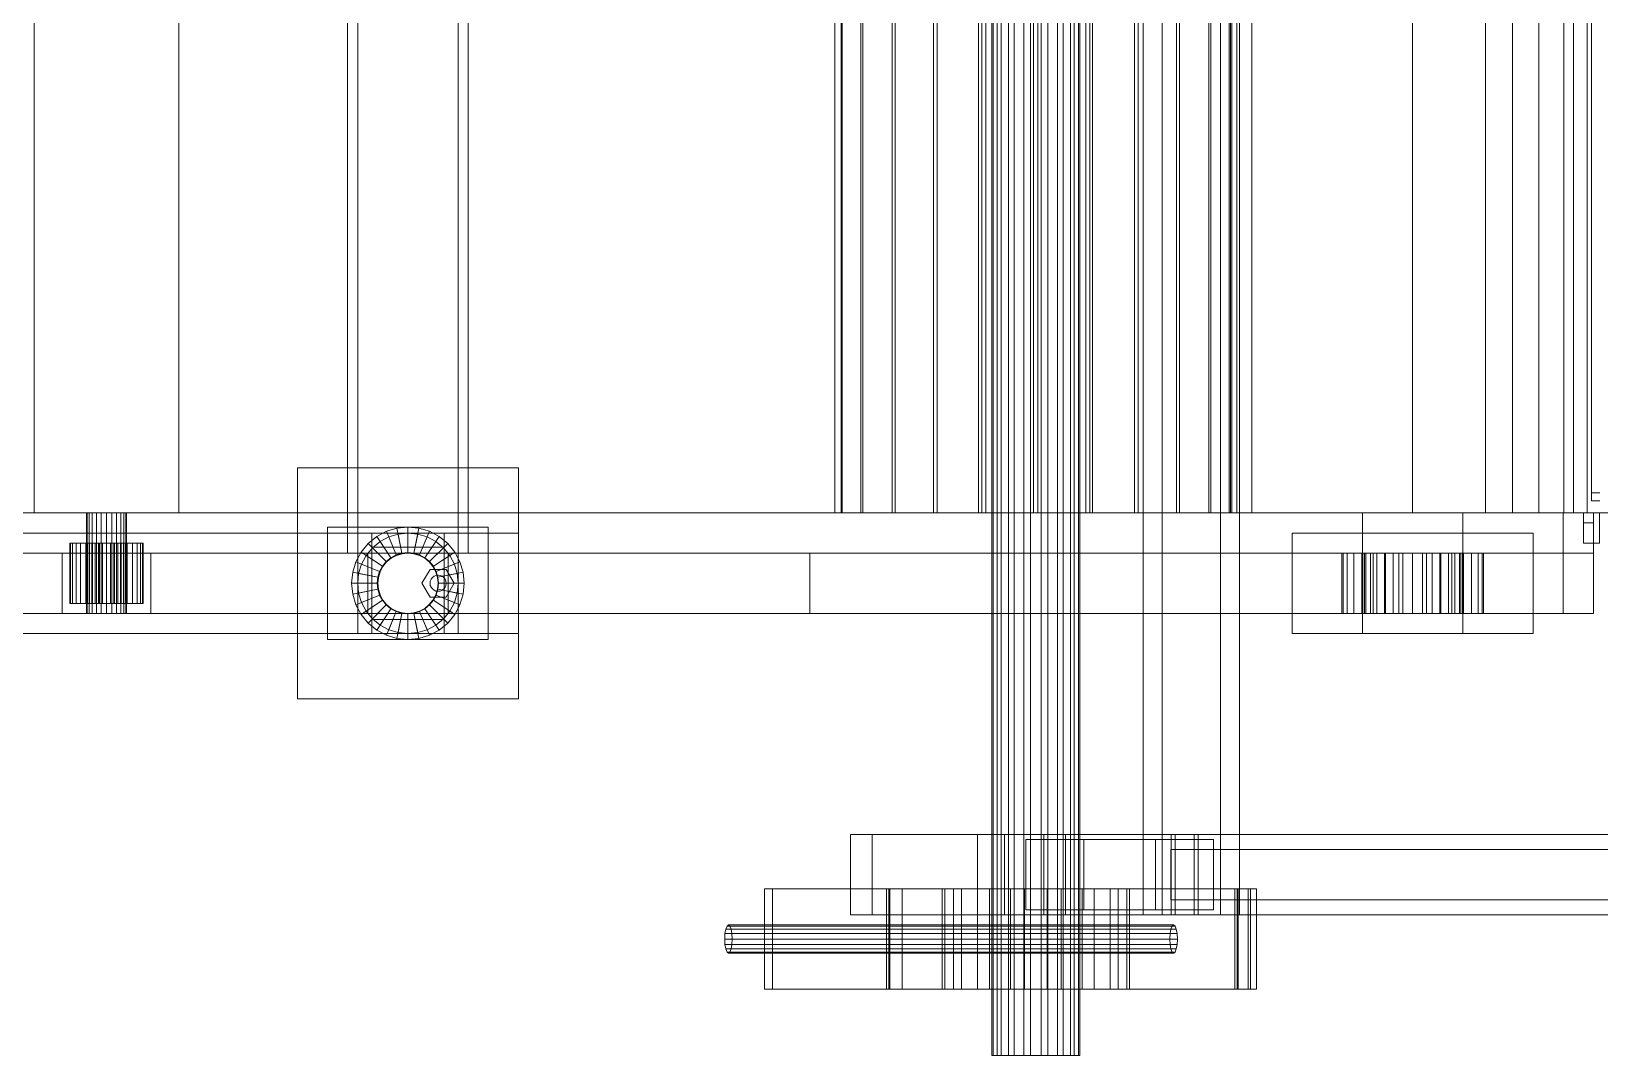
# Model space of a CAD drawing. Header units: millimetres. Extents: x -2500 to 58855, y -53268 to 6837.
# Drawn here: x 26941 to 27721, y -18520 to -18010 of the extents above; entities that cross this region are included whole.
import ezdxf

# ---------------------------------------------------------------- set-up
doc = ezdxf.new("R2010")
doc.units = ezdxf.units.MM
for name, color, linetype, lineweight in [('superior_C03', 7, 'Continuous', 0), ('superior_C05', 7, 'Continuous', 0), ('superior_C05-C03', 7, 'Continuous', 0)]:
    doc.layers.add(name, color=color, linetype=linetype, lineweight=lineweight)

msp = doc.modelspace()

# ---------------------------------------------------------------- linework, layer by layer
at = {"layer": 'superior_C03'}
for p, q in [((27418.824, -17480), (27418.824, -18520)), ((27419.479, -17480), (27419.479, -18520)), ((27421.495, -17480), (27421.495, -18520)), ((27423.359, -17480), (27423.359, -18520)), ((27427.084, -17480), (27427.084, -18520)), ((27429.874, -17480), (27429.874, -18520)), ((27434.741, -17480), (27434.741, -18520)), ((27438.032, -17480), (27438.032, -18520)), ((27443.3, -17480), (27443.3, -18520)), ((27446.591, -17480), (27446.591, -18520)), ((27451.458, -17480), (27451.458, -18520)), ((27454.248, -17480), (27454.248, -18520)), ((27457.973, -17480), (27457.973, -18520)), ((27459.837, -17480), (27459.837, -18520)), ((27461.853, -18520), (27461.853, -17480)), ((27462.508, -17480), (27462.508, -18520)), ((27494.118, -17550), (27494.118, -18450)), ((27503.544, -18450), (27503.544, -17550)), ((27532.641, -18450), (27532.641, -17550)), ((27542.066, -17550), (27542.066, -18450)), ((27340.672, -17750), (27340.672, -18250)), ((27343.798, -17750), (27343.798, -18250)), ((27344.361, -17750), (27344.361, -18250)), ((27353.525, -17750), (27353.525, -18250)), ((27354.612, -17750), (27354.612, -18250)), ((27369.191, -17750), (27369.191, -18250)), ((27370.729, -17750), (27370.729, -18250)), ((27389.727, -17750), (27389.727, -18250)), ((27391.611, -17750), (27391.611, -18250)), ((27413.735, -17750), (27413.735, -18250)), ((27415.836, -17750), (27415.836, -18250)), ((27439.579, -17750), (27439.579, -18250)), ((27441.754, -17750), (27441.754, -18250)), ((27465.496, -17750), (27465.496, -18250)), ((27467.597, -18250), (27467.597, -17750)), ((27468.944, -17750), (27468.944, -18250)), ((27489.721, -17750), (27489.721, -18250)), ((27491.605, -17750), (27491.605, -18250)), ((27510.604, -17750), (27510.604, -18250)), ((27512.142, -17750), (27512.142, -18250)), ((27526.72, -17750), (27526.72, -18250)), ((27527.807, -17750), (27527.807, -18250)), ((27536.971, -18250), (27536.971, -17750)), ((27537.534, -17750), (27537.534, -18250)), ((27540.66, -17750), (27540.66, -18250)), ((27412.119, -18250), (27412.119, -18000)), ((27413.735, -18000), (27413.735, -18250)), ((27343.798, -18250), (27340.672, -18250)), ((27340.672, -18250), (27344.361, -18250)), ((27353.525, -18250), (27343.798, -18250)), ((27344.361, -18250), (27354.612, -18250)), ((27369.191, -18250), (27353.525, -18250)), ((27354.612, -18250), (27370.729, -18250)), ((27389.727, -18250), (27369.191, -18250)), ((27370.729, -18250), (27391.611, -18250)), ((27413.735, -18250), (27389.727, -18250)), ((27391.611, -18250), (27415.836, -18250)), ((27412.119, -18250), (27749.188, -18250)), ((27413.735, -18250), (27412.119, -18250)), ((27413.735, -18250), (27750.804, -18250)), ((27439.579, -18250), (27413.735, -18250)), ((27415.836, -18250), (27441.754, -18250)), ((27465.496, -18250), (27439.579, -18250)), ((27441.754, -18250), (27467.597, -18250)), ((27489.721, -18250), (27465.496, -18250)), ((36944.047, -18250), (27467.597, -18250)), ((27468.944, -18250), (27467.597, -18250)), ((27467.597, -18250), (27491.605, -18250)), ((27468.944, -18250), (36945.393, -18250)), ((27510.604, -18250), (27489.721, -18250)), ((27491.605, -18250), (27512.142, -18250)), ((27526.72, -18250), (27510.604, -18250)), ((27512.142, -18250), (27527.807, -18250)), ((27536.971, -18250), (27526.72, -18250)), ((27527.807, -18250), (27537.534, -18250)), ((27540.66, -18250), (27536.971, -18250)), ((27537.534, -18250), (27540.66, -18250)), ((27348.4, -18410), (27359.173, -18410)), ((27348.4, -18450), (27348.4, -18410)), ((27444.706, -18410), (27348.4, -18410)), ((27359.173, -18410), (27359.173, -18450)), ((27359.173, -18410), (27455.478, -18410)), ((27411.688, -18410), (27425.153, -18410)), ((27411.688, -18450), (27411.688, -18410)), ((27507.993, -18410), (27411.688, -18410)), ((27425.153, -18410), (27425.153, -18450)), ((27425.153, -18410), (27521.459, -18410)), ((27444.706, -18410), (27455.478, -18410)), ((27444.706, -18450), (27444.706, -18410)), ((28600.37, -18410), (27444.706, -18410)), ((27455.478, -18410), (27455.478, -18450)), ((27455.478, -18410), (28611.143, -18410)), ((27507.993, -18410), (27507.993, -18450)), ((27521.459, -18410), (27507.993, -18410)), ((27510.016, -18410), (27519.436, -18410)), ((27510.016, -18450), (27510.016, -18410)), ((28692.612, -18410), (27510.016, -18410)), ((27519.436, -18410), (27519.436, -18450)), ((27519.436, -18410), (28702.032, -18410)), ((27521.459, -18450), (27521.459, -18410)), ((27464.538, -18412.5), (27435.646, -18412.5)), ((27435.646, -18412.5), (27435.646, -18447.5)), ((27500.28, -18412.5), (27435.646, -18412.5)), ((27464.538, -18447.5), (27464.538, -18412.5)), ((27464.538, -18412.5), (27529.172, -18412.5)), ((27500.28, -18447.5), (27500.28, -18412.5)), ((27500.28, -18412.5), (27529.172, -18412.5)), ((27507.932, -18417.5), (27521.52, -18417.5)), ((27507.932, -18442.5), (27507.932, -18417.5)), ((28598.962, -18417.5), (27507.932, -18417.5)), ((27521.52, -18417.5), (27521.52, -18442.5)), ((27521.52, -18417.5), (28612.551, -18417.5)), ((27529.172, -18412.5), (27529.172, -18447.5)), ((27546.397, -18437), (27305.634, -18437)), ((27305.634, -18437), (27305.634, -18487)), ((27309.673, -18437), (27305.634, -18437)), ((27309.673, -18487), (27309.673, -18437)), ((27309.673, -18437), (27550.437, -18437)), ((27539.729, -18437), (27366.379, -18437)), ((27366.379, -18437), (27366.379, -18487)), ((27367.995, -18437), (27366.379, -18437)), ((27540.806, -18437), (27367.457, -18437)), ((27367.457, -18437), (27367.457, -18487)), ((27374.189, -18437), (27367.457, -18437)), ((27367.995, -18487), (27367.995, -18437)), ((27367.995, -18437), (27541.345, -18437)), ((27374.189, -18487), (27374.189, -18437)), ((27374.189, -18437), (27547.539, -18437)), ((27395.403, -18437), (27394.004, -18437)), ((27394.004, -18437), (27399.71, -18437)), ((27394.004, -18437), (27394.004, -18487)), ((27403.692, -18437), (27395.403, -18437)), ((27395.403, -18437), (27395.403, -18487)), ((27399.71, -18437), (27411.65, -18437)), ((27399.71, -18437), (27399.71, -18487)), ((27417.61, -18437), (27403.692, -18437)), ((27403.692, -18437), (27403.692, -18487)), ((27411.65, -18437), (27428.009, -18437)), ((27411.65, -18437), (27411.65, -18487)), ((27435.039, -18437), (27417.61, -18437)), ((27417.61, -18437), (27417.61, -18487)), ((27428.009, -18437), (27446.294, -18437)), ((27428.009, -18437), (27428.009, -18487)), ((27453.324, -18437), (27435.039, -18437)), ((27435.039, -18437), (27435.039, -18487)), ((27446.294, -18437), (27463.722, -18437)), ((27446.294, -18437), (27446.294, -18487)), ((27469.682, -18437), (27453.324, -18437)), ((27453.324, -18437), (27453.324, -18487)), ((27463.722, -18437), (27477.64, -18437)), ((27463.722, -18437), (27463.722, -18487)), ((27481.622, -18437), (27469.682, -18437)), ((27469.682, -18437), (27469.682, -18487)), ((27477.64, -18437), (27485.93, -18437)), ((27477.64, -18437), (27477.64, -18487)), ((27487.328, -18437), (27481.622, -18437)), ((27481.622, -18437), (27481.622, -18487)), ((27485.93, -18437), (27487.328, -18437)), ((27485.93, -18487), (27485.93, -18437)), ((27487.328, -18437), (27487.328, -18487)), ((27521.52, -18442.5), (27507.932, -18442.5)), ((27507.932, -18442.5), (28598.962, -18442.5)), ((27521.52, -18442.5), (28612.551, -18442.5)), ((27539.729, -18487), (27539.729, -18437)), ((27539.729, -18437), (27541.345, -18437)), ((27540.806, -18487), (27540.806, -18437)), ((27540.806, -18437), (27547.539, -18437)), ((27541.345, -18437), (27541.345, -18487)), ((27546.397, -18487), (27546.397, -18437)), ((27546.397, -18437), (27550.437, -18437)), ((27547.539, -18437), (27547.539, -18487)), ((27550.437, -18437), (27550.437, -18487)), ((27359.173, -18450), (27348.4, -18450)), ((27348.4, -18450), (27444.706, -18450)), ((27359.173, -18450), (27455.478, -18450)), ((27425.153, -18450), (27411.688, -18450)), ((27411.688, -18450), (27507.993, -18450)), ((27425.153, -18450), (27521.459, -18450)), ((27435.646, -18447.5), (27464.538, -18447.5)), ((27500.28, -18447.5), (27435.646, -18447.5)), ((27455.478, -18450), (27444.706, -18450)), ((27444.706, -18450), (28600.37, -18450)), ((27455.478, -18450), (28611.143, -18450)), ((27529.172, -18447.5), (27464.538, -18447.5)), ((27494.118, -18450), (27532.641, -18450)), ((27494.118, -18450), (27503.544, -18450)), ((27529.172, -18447.5), (27500.28, -18447.5)), ((27542.066, -18450), (27503.544, -18450)), ((27507.993, -18450), (27521.459, -18450)), ((27519.436, -18450), (27510.016, -18450)), ((27510.016, -18450), (28692.612, -18450)), ((27519.436, -18450), (28702.032, -18450)), ((27542.066, -18450), (27532.641, -18450)), ((27285.978, -18459.321), (27286.386, -18457.05)), ((27286.386, -18457.05), (27286.998, -18455.533)), ((27286.386, -18457.05), (27507.889, -18457.05)), ((27286.998, -18455.533), (27287.719, -18455)), ((27286.998, -18455.533), (27508.5, -18455.533)), ((27287.719, -18455), (27288.441, -18455.533)), ((27509.222, -18455), (27287.719, -18455)), ((27288.441, -18455.533), (27289.052, -18457.05)), ((27288.441, -18455.533), (27509.943, -18455.533)), ((27289.052, -18457.05), (27289.461, -18459.321)), ((27289.052, -18457.05), (27510.555, -18457.05)), ((27507.889, -18457.05), (27507.48, -18459.321)), ((27508.5, -18455.533), (27507.889, -18457.05)), ((27509.222, -18455), (27508.5, -18455.533)), ((27509.943, -18455.533), (27509.222, -18455)), ((27510.555, -18457.05), (27509.943, -18455.533)), ((27510.963, -18459.321), (27510.555, -18457.05)), ((27285.834, -18462), (27285.978, -18459.321)), ((27285.978, -18464.679), (27285.834, -18462)), ((27285.834, -18462), (27507.337, -18462)), ((27285.978, -18459.321), (27507.48, -18459.321)), ((27286.386, -18466.95), (27285.978, -18464.679)), ((27285.978, -18464.679), (27507.48, -18464.679)), ((27289.461, -18464.679), (27289.052, -18466.95)), ((27289.461, -18459.321), (27289.604, -18462)), ((27289.461, -18459.321), (27510.963, -18459.321)), ((27289.604, -18462), (27289.461, -18464.679)), ((27289.461, -18464.679), (27510.963, -18464.679)), ((27289.604, -18462), (27511.107, -18462)), ((27507.48, -18459.321), (27507.337, -18462)), ((27507.337, -18462), (27507.48, -18464.679)), ((27507.48, -18464.679), (27507.889, -18466.95)), ((27510.555, -18466.95), (27510.963, -18464.679)), ((27511.107, -18462), (27510.963, -18459.321)), ((27510.963, -18464.679), (27511.107, -18462)), ((27286.998, -18468.467), (27286.386, -18466.95)), ((27286.386, -18466.95), (27507.889, -18466.95)), ((27287.719, -18469), (27286.998, -18468.467)), ((27286.998, -18468.467), (27508.5, -18468.467)), ((27288.441, -18468.467), (27287.719, -18469)), ((27287.719, -18469), (27509.222, -18469)), ((27289.052, -18466.95), (27288.441, -18468.467)), ((27288.441, -18468.467), (27509.943, -18468.467)), ((27289.052, -18466.95), (27510.555, -18466.95)), ((27507.889, -18466.95), (27508.5, -18468.467)), ((27508.5, -18468.467), (27509.222, -18469)), ((27509.222, -18469), (27509.943, -18468.467)), ((27509.943, -18468.467), (27510.555, -18466.95)), ((27305.634, -18487), (27546.397, -18487)), ((27305.634, -18487), (27309.673, -18487)), ((27550.437, -18487), (27309.673, -18487)), ((27366.379, -18487), (27539.729, -18487)), ((27366.379, -18487), (27367.995, -18487)), ((27367.457, -18487), (27540.806, -18487)), ((27367.457, -18487), (27374.189, -18487)), ((27541.345, -18487), (27367.995, -18487)), ((27547.539, -18487), (27374.189, -18487)), ((27399.71, -18487), (27394.004, -18487)), ((27394.004, -18487), (27395.403, -18487)), ((27395.403, -18487), (27403.692, -18487)), ((27411.65, -18487), (27399.71, -18487)), ((27403.692, -18487), (27417.61, -18487)), ((27428.009, -18487), (27411.65, -18487)), ((27417.61, -18487), (27435.039, -18487)), ((27446.294, -18487), (27428.009, -18487)), ((27435.039, -18487), (27453.324, -18487)), ((27463.722, -18487), (27446.294, -18487)), ((27453.324, -18487), (27469.682, -18487)), ((27477.64, -18487), (27463.722, -18487)), ((27469.682, -18487), (27481.622, -18487)), ((27485.93, -18487), (27477.64, -18487)), ((27481.622, -18487), (27487.328, -18487)), ((27487.328, -18487), (27485.93, -18487)), ((27541.345, -18487), (27539.729, -18487)), ((27547.539, -18487), (27540.806, -18487)), ((27550.437, -18487), (27546.397, -18487)), ((27421.495, -18520), (27418.824, -18520)), ((27418.824, -18520), (27419.479, -18520)), ((27419.479, -18520), (27423.359, -18520)), ((27427.084, -18520), (27421.495, -18520)), ((27423.359, -18520), (27429.874, -18520)), ((27434.741, -18520), (27427.084, -18520)), ((27429.874, -18520), (27438.032, -18520)), ((27443.3, -18520), (27434.741, -18520)), ((27438.032, -18520), (27446.591, -18520)), ((27451.458, -18520), (27443.3, -18520)), ((27446.591, -18520), (27454.248, -18520)), ((27457.973, -18520), (27451.458, -18520)), ((27454.248, -18520), (27459.837, -18520)), ((27461.853, -18520), (27457.973, -18520)), ((27459.837, -18520), (27462.508, -18520)), ((27462.508, -18520), (27461.853, -18520))]:
    msp.add_line(p, q, dxfattribs=at)
at = {"layer": 'superior_C05'}
for p, q in [((27103.187, -18300), (27103.187, -17700)), ((27153.187, -17700), (27153.187, -18300)), ((27098.187, -18270), (27098.187, -17730)), ((27158.187, -17730), (27158.187, -18270)), ((26942.187, -17750), (26942.187, -18250)), ((27014.187, -17750), (27014.187, -18250)), ((27103.187, -18250), (27103.187, -17750)), ((27153.187, -17750), (27153.187, -18250)), ((27538.187, -17750), (27538.187, -18250)), ((27548.187, -17750), (27548.187, -18250)), ((27628.187, -18250), (27628.187, -17750)), ((27708.187, -17750), (27708.187, -18250)), ((27073.187, -18342.5), (27073.187, -18227.5)), ((27073.187, -18227.5), (27183.187, -18227.5)), ((27183.187, -18227.5), (27183.187, -18342.5)), ((25128.187, -18250), (27628.187, -18250)), ((27538.187, -18250), (25218.187, -18250)), ((26942.187, -18250), (26945.752, -18250)), ((26945.752, -18250), (26955.741, -18250)), ((26955.741, -18250), (26970.176, -18250)), ((26968.527, -18250), (26968.187, -18250)), ((26968.187, -18250), (26968.187, -18300)), ((26969.526, -18250), (26968.527, -18250)), ((26968.527, -18250), (26968.527, -18300)), ((26971.116, -18250), (26969.526, -18250)), ((26969.526, -18250), (26969.526, -18300)), ((26970.176, -18250), (26986.197, -18250)), ((26973.187, -18250), (26971.116, -18250)), ((26971.116, -18250), (26971.116, -18300)), ((26975.598, -18250), (26973.187, -18250)), ((26973.187, -18250), (26973.187, -18300)), ((26978.187, -18250), (26975.598, -18250)), ((26975.598, -18250), (26975.598, -18300)), ((26980.775, -18250), (26978.187, -18250)), ((26978.187, -18250), (26978.187, -18300)), ((26983.187, -18250), (26980.775, -18250)), ((26980.775, -18250), (26980.775, -18300)), ((26985.258, -18250), (26983.187, -18250)), ((26983.187, -18250), (26983.187, -18300)), ((26986.847, -18250), (26985.258, -18250)), ((26985.258, -18250), (26985.258, -18300)), ((26986.197, -18250), (27000.632, -18250)), ((26987.846, -18250), (26986.847, -18250)), ((26986.847, -18250), (26986.847, -18300)), ((26987.846, -18250), (26988.187, -18250)), ((26987.846, -18250), (26987.846, -18300)), ((26988.187, -18300), (26988.187, -18250)), ((27000.632, -18250), (27010.621, -18250)), ((27010.621, -18250), (27014.187, -18250)), ((27153.187, -18250), (27103.187, -18250)), ((27548.187, -18250), (27550.511, -18250)), ((27550.511, -18250), (27557.35, -18250)), ((27557.35, -18250), (27568.306, -18250)), ((27568.306, -18250), (27582.741, -18250)), ((27582.741, -18250), (27599.818, -18250)), ((27599.818, -18250), (27618.544, -18250)), ((27605.662, -18250), (27603.187, -18250)), ((27603.187, -18250), (27603.187, -18310)), ((27612.599, -18250), (27605.662, -18250)), ((27622.624, -18250), (27612.599, -18250)), ((27618.544, -18250), (27637.83, -18250)), ((27633.75, -18250), (27622.624, -18250)), ((27628.187, -18250), (27647.768, -18250)), ((27628.187, -18250), (27647.332, -18250)), ((27643.774, -18250), (27633.75, -18250)), ((27637.83, -18250), (27656.555, -18250)), ((27650.711, -18250), (27643.774, -18250)), ((27647.332, -18250), (27665.364, -18250)), ((27647.768, -18250), (27666.368, -18250)), ((27653.187, -18250), (27650.711, -18250)), ((27653.187, -18250), (27653.187, -18310)), ((27656.555, -18250), (27673.632, -18250)), ((27665.364, -18250), (27681.236, -18250)), ((27666.368, -18250), (27683.054, -18250)), ((27673.632, -18250), (27688.067, -18250)), ((27681.236, -18250), (27694.025, -18250)), ((27683.054, -18250), (27696.988, -18250)), ((27688.067, -18250), (27699.023, -18250)), ((27694.025, -18250), (27702.988, -18250)), ((27696.988, -18250), (27707.472, -18250)), ((27699.023, -18250), (27705.862, -18250)), ((27702.988, -18250), (27707.603, -18250)), ((27705.862, -18250), (27708.187, -18250)), ((27707.472, -18250), (27713.98, -18250)), ((27713.98, -18250), (27716.187, -18250)), ((25203.187, -18260), (27183.187, -18260)), ((27088.187, -18313), (27088.187, -18257)), ((27088.187, -18257), (27168.187, -18257)), ((27103.187, -18310), (27103.187, -18260)), ((27103.187, -18260), (27110.187, -18260)), ((27112.631, -18261.719), (27108.388, -18265.201)), ((27110.187, -18260), (27110.187, -18310)), ((27110.187, -18267), (27110.187, -18260)), ((27110.187, -18260), (27146.187, -18260)), ((27117.471, -18259.131), (27112.631, -18261.719)), ((27112.631, -18261.719), (27119.714, -18272.32)), ((27118.619, -18261.903), (27114.297, -18264.213)), ((27122.724, -18257.538), (27117.471, -18259.131)), ((27117.471, -18259.131), (27122.351, -18270.911)), ((27123.309, -18260.48), (27118.619, -18261.903)), ((27118.619, -18261.903), (27122.351, -18270.911)), ((27128.187, -18257), (27122.724, -18257.538)), ((27122.724, -18257.538), (27125.211, -18270.043)), ((27128.187, -18260), (27123.309, -18260.48)), ((27123.309, -18260.48), (27125.211, -18270.043)), ((27133.649, -18257.538), (27128.187, -18257)), ((27128.187, -18257), (27128.187, -18269.75)), ((27133.064, -18260.48), (27128.187, -18260)), ((27128.187, -18260), (27128.187, -18269.75)), ((27133.649, -18257.538), (27131.162, -18270.043)), ((27133.064, -18260.48), (27131.162, -18270.043)), ((27137.754, -18261.903), (27133.064, -18260.48)), ((27138.902, -18259.131), (27133.649, -18257.538)), ((27138.902, -18259.131), (27134.022, -18270.911)), ((27137.754, -18261.903), (27134.022, -18270.911)), ((27143.743, -18261.719), (27136.659, -18272.32)), ((27142.076, -18264.213), (27137.754, -18261.903)), ((27143.743, -18261.719), (27138.902, -18259.131)), ((27147.986, -18265.201), (27143.743, -18261.719)), ((27146.187, -18310), (27146.187, -18260)), ((27146.187, -18260), (27153.187, -18260)), ((27146.187, -18260), (27146.187, -18267)), ((27153.187, -18260), (27153.187, -18310)), ((27168.187, -18257), (27168.187, -18313)), ((27183.187, -18260), (27183.187, -18310)), ((27568.187, -18310), (27568.187, -18260)), ((27568.187, -18260), (27688.187, -18260)), ((27688.187, -18260), (27688.187, -18310)), ((25038.187, -18270), (27328.187, -18270)), ((26956.187, -18300), (26956.187, -18270)), ((26956.187, -18270), (27000.187, -18270)), ((26960.287, -18265), (26959.937, -18265)), ((26959.937, -18265), (26967.937, -18265)), ((26959.937, -18295), (26959.937, -18265)), ((26961.326, -18265), (26960.287, -18265)), ((26960.287, -18265), (26968.134, -18265)), ((26960.287, -18295), (26960.287, -18265)), ((26963.012, -18265), (26961.326, -18265)), ((26961.326, -18265), (26968.717, -18265)), ((26961.326, -18295), (26961.326, -18265)), ((26965.282, -18265), (26963.012, -18265)), ((26963.012, -18265), (26969.664, -18265)), ((26963.012, -18295), (26963.012, -18265)), ((26968.047, -18265), (26965.282, -18265)), ((26965.282, -18265), (26970.939, -18265)), ((26965.282, -18295), (26965.282, -18265)), ((26967.937, -18265), (26968.134, -18265)), ((26967.937, -18265), (26967.937, -18295)), ((26971.203, -18265), (26968.047, -18265)), ((26968.047, -18265), (26972.492, -18265)), ((26968.047, -18295), (26968.047, -18265)), ((26968.134, -18265), (26968.717, -18265)), ((26968.134, -18265), (26968.134, -18295)), ((26968.717, -18265), (26969.664, -18265)), ((26968.717, -18265), (26968.717, -18295)), ((26969.664, -18265), (26970.939, -18265)), ((26969.664, -18265), (26969.664, -18295)), ((26970.939, -18265), (26972.492, -18265)), ((26970.939, -18265), (26970.939, -18295)), ((26974.626, -18265), (26971.203, -18265)), ((26971.203, -18265), (26974.264, -18265)), ((26971.203, -18295), (26971.203, -18265)), ((26972.492, -18265), (26974.264, -18265)), ((26972.492, -18265), (26972.492, -18295)), ((26974.264, -18265), (26976.187, -18265)), ((26974.264, -18265), (26974.264, -18295)), ((26978.187, -18265), (26974.626, -18265)), ((26974.626, -18265), (26976.187, -18265)), ((26974.626, -18295), (26974.626, -18265)), ((26976.187, -18265), (26978.187, -18265)), ((26976.187, -18265), (26976.187, -18295)), ((26981.747, -18265), (26978.187, -18265)), ((26978.187, -18265), (26980.186, -18265)), ((26978.187, -18265), (26978.187, -18295)), ((26981.747, -18265), (26980.186, -18265)), ((26980.186, -18265), (26982.109, -18265)), ((26980.186, -18265), (26980.186, -18295)), ((26985.171, -18265), (26981.747, -18265)), ((26981.747, -18295), (26981.747, -18265)), ((26985.171, -18265), (26982.109, -18265)), ((26982.109, -18265), (26983.881, -18265)), ((26982.109, -18265), (26982.109, -18295)), ((26988.326, -18265), (26983.881, -18265)), ((26983.881, -18265), (26985.434, -18265)), ((26983.881, -18265), (26983.881, -18295)), ((26988.326, -18265), (26985.171, -18265)), ((26985.171, -18295), (26985.171, -18265)), ((26991.091, -18265), (26985.434, -18265)), ((26985.434, -18265), (26986.709, -18265)), ((26985.434, -18265), (26985.434, -18295)), ((26993.361, -18265), (26986.709, -18265)), ((26986.709, -18265), (26987.656, -18265)), ((26986.709, -18265), (26986.709, -18295)), ((26995.047, -18265), (26987.656, -18265)), ((26987.656, -18265), (26988.24, -18265)), ((26987.656, -18265), (26987.656, -18295)), ((26996.086, -18265), (26988.24, -18265)), ((26988.24, -18265), (26988.437, -18265)), ((26988.24, -18265), (26988.24, -18295)), ((26991.091, -18265), (26988.326, -18265)), ((26988.326, -18295), (26988.326, -18265)), ((26988.437, -18265), (26996.437, -18265)), ((26988.437, -18295), (26988.437, -18265)), ((26993.361, -18265), (26991.091, -18265)), ((26991.091, -18295), (26991.091, -18265)), ((26995.047, -18265), (26993.361, -18265)), ((26993.361, -18295), (26993.361, -18265)), ((26996.086, -18265), (26995.047, -18265)), ((26995.047, -18295), (26995.047, -18265)), ((26996.437, -18265), (26996.086, -18265)), ((26996.086, -18295), (26996.086, -18265)), ((26996.437, -18265), (26996.437, -18295)), ((27000.187, -18270), (27000.187, -18300)), ((27158.187, -18270), (27098.187, -18270)), ((27104.905, -18269.444), (27102.318, -18274.285)), ((27108.388, -18265.201), (27104.905, -18269.444)), ((27104.905, -18269.444), (27115.507, -18276.528)), ((27110.509, -18267.322), (27107.4, -18271.111)), ((27108.187, -18300), (27108.187, -18270)), ((27108.187, -18270), (27148.187, -18270)), ((27108.388, -18265.201), (27117.403, -18274.217)), ((27146.187, -18267), (27110.187, -18267)), ((27114.297, -18264.213), (27110.509, -18267.322)), ((27110.509, -18267.322), (27117.403, -18274.217)), ((27114.297, -18264.213), (27119.714, -18272.32)), ((27119.714, -18272.32), (27122.351, -18270.911)), ((27122.351, -18270.911), (27125.211, -18270.043)), ((27122.446, -18271.142), (27125.26, -18270.288)), ((27125.211, -18270.043), (27128.187, -18269.75)), ((27125.26, -18270.288), (27128.187, -18270)), ((27128.187, -18269.75), (27131.162, -18270.043)), ((27128.187, -18270), (27131.113, -18270.288)), ((27131.113, -18270.288), (27133.927, -18271.142)), ((27131.162, -18270.043), (27134.022, -18270.911)), ((27134.022, -18270.911), (27136.659, -18272.32)), ((27142.076, -18264.213), (27136.659, -18272.32)), ((27147.986, -18265.201), (27138.97, -18274.217)), ((27145.864, -18267.322), (27138.97, -18274.217)), ((27151.468, -18269.444), (27140.866, -18276.528)), ((27145.864, -18267.322), (27142.076, -18264.213)), ((27148.973, -18271.111), (27145.864, -18267.322)), ((27151.468, -18269.444), (27147.986, -18265.201)), ((27148.187, -18270), (27148.187, -18300)), ((27154.055, -18274.285), (27151.468, -18269.444)), ((27328.187, -18270), (27328.187, -18300)), ((27328.187, -18270), (27718.187, -18270)), ((27593.614, -18270), (27592.937, -18270)), ((27592.937, -18270), (27602.937, -18270)), ((27592.937, -18300), (27592.937, -18270)), ((27595.62, -18270), (27593.614, -18270)), ((27593.614, -18270), (27603.422, -18270)), ((27593.614, -18300), (27593.614, -18270)), ((27598.877, -18270), (27595.62, -18270)), ((27595.62, -18270), (27604.859, -18270)), ((27595.62, -18300), (27595.62, -18270)), ((27603.261, -18270), (27598.877, -18270)), ((27598.877, -18270), (27607.192, -18270)), ((27598.877, -18300), (27598.877, -18270)), ((27602.937, -18270), (27603.422, -18270)), ((27602.937, -18270), (27602.937, -18300)), ((27608.603, -18270), (27603.261, -18270)), ((27603.261, -18270), (27610.332, -18270)), ((27603.261, -18300), (27603.261, -18270)), ((27603.422, -18270), (27604.859, -18270)), ((27603.422, -18270), (27603.422, -18300)), ((27604.187, -18300), (27604.187, -18270)), ((27604.187, -18270), (27652.187, -18270)), ((27604.859, -18270), (27607.192, -18270)), ((27604.859, -18270), (27604.859, -18300)), ((27607.192, -18270), (27610.332, -18270)), ((27607.192, -18270), (27607.192, -18300)), ((27614.697, -18270), (27608.603, -18270)), ((27608.603, -18270), (27614.158, -18270)), ((27608.603, -18300), (27608.603, -18270)), ((27610.332, -18270), (27614.158, -18270)), ((27610.332, -18270), (27610.332, -18300)), ((27614.158, -18270), (27618.524, -18270)), ((27614.158, -18270), (27614.158, -18300)), ((27621.31, -18270), (27614.697, -18270)), ((27614.697, -18270), (27618.524, -18270)), ((27614.697, -18300), (27614.697, -18270)), ((27618.524, -18270), (27623.261, -18270)), ((27618.524, -18270), (27618.524, -18300)), ((27628.187, -18270), (27621.31, -18270)), ((27621.31, -18270), (27623.261, -18270)), ((27621.31, -18300), (27621.31, -18270)), ((27623.261, -18270), (27628.187, -18270)), ((27623.261, -18270), (27623.261, -18300)), ((27635.064, -18270), (27628.187, -18270)), ((27628.187, -18270), (27633.113, -18270)), ((27628.187, -18270), (27628.187, -18300)), ((27635.064, -18270), (27633.113, -18270)), ((27633.113, -18270), (27637.849, -18270)), ((27633.113, -18270), (27633.113, -18300)), ((27641.676, -18270), (27635.064, -18270)), ((27635.064, -18300), (27635.064, -18270)), ((27641.676, -18270), (27637.849, -18270)), ((27637.849, -18270), (27642.215, -18270)), ((27637.849, -18270), (27637.849, -18300)), ((27647.77, -18270), (27641.676, -18270)), ((27641.676, -18300), (27641.676, -18270)), ((27647.77, -18270), (27642.215, -18270)), ((27642.215, -18270), (27646.041, -18270)), ((27642.215, -18270), (27642.215, -18300)), ((27653.112, -18270), (27646.041, -18270)), ((27646.041, -18270), (27649.181, -18270)), ((27646.041, -18270), (27646.041, -18300)), ((27653.112, -18270), (27647.77, -18270)), ((27647.77, -18300), (27647.77, -18270)), ((27657.496, -18270), (27649.181, -18270)), ((27649.181, -18270), (27651.515, -18270)), ((27649.181, -18270), (27649.181, -18300)), ((27660.753, -18270), (27651.515, -18270)), ((27651.515, -18270), (27652.951, -18270)), ((27651.515, -18270), (27651.515, -18300)), ((27652.187, -18270), (27652.187, -18300)), ((27662.759, -18270), (27652.951, -18270)), ((27652.951, -18270), (27653.437, -18270)), ((27652.951, -18270), (27652.951, -18300)), ((27657.496, -18270), (27653.112, -18270)), ((27653.112, -18300), (27653.112, -18270)), ((27653.437, -18270), (27663.437, -18270)), ((27653.437, -18300), (27653.437, -18270)), ((27660.753, -18270), (27657.496, -18270)), ((27657.496, -18300), (27657.496, -18270)), ((27662.759, -18270), (27660.753, -18270)), ((27660.753, -18300), (27660.753, -18270)), ((27663.437, -18270), (27662.759, -18270)), ((27662.759, -18300), (27662.759, -18270)), ((27663.437, -18270), (27663.437, -18300)), ((27718.187, -18270), (27718.187, -18300)), ((27102.318, -18274.285), (27100.725, -18279.537)), ((27102.318, -18274.285), (27114.097, -18279.164)), ((27105.09, -18275.433), (27103.667, -18280.123)), ((27107.4, -18271.111), (27105.09, -18275.433)), ((27105.09, -18275.433), (27114.097, -18279.164)), ((27107.4, -18271.111), (27115.507, -18276.528)), ((27114.097, -18279.164), (27115.507, -18276.528)), ((27114.328, -18279.26), (27115.715, -18276.666)), ((27115.507, -18276.528), (27117.403, -18274.217)), ((27115.715, -18276.666), (27117.58, -18274.393)), ((27117.403, -18274.217), (27119.714, -18272.32)), ((27117.58, -18274.393), (27119.853, -18272.528)), ((27119.853, -18272.528), (27122.446, -18271.142)), ((27133.927, -18271.142), (27136.52, -18272.528)), ((27135.187, -18285), (27139.187, -18278.072)), ((27136.52, -18272.528), (27138.793, -18274.393)), ((27136.659, -18272.32), (27138.97, -18274.217)), ((27138.793, -18274.393), (27140.659, -18276.666)), ((27138.97, -18274.217), (27140.866, -18276.528)), ((27139.187, -18278.072), (27147.187, -18278.072)), ((27140.659, -18276.666), (27142.045, -18279.26)), ((27148.973, -18271.111), (27140.866, -18276.528)), ((27140.866, -18276.528), (27142.276, -18279.164)), ((27154.055, -18274.285), (27142.276, -18279.164)), ((27151.284, -18275.433), (27142.276, -18279.164)), ((27147.187, -18278.072), (27151.187, -18285)), ((27151.284, -18275.433), (27148.973, -18271.111)), ((27152.706, -18280.123), (27151.284, -18275.433)), ((27155.649, -18279.537), (27154.055, -18274.285)), ((27100.725, -18279.537), (27100.187, -18285)), ((27100.187, -18285), (27112.937, -18285)), ((27100.187, -18285), (27100.725, -18290.463)), ((27100.725, -18279.537), (27113.23, -18282.025)), ((27103.667, -18280.123), (27103.187, -18285)), ((27103.187, -18285), (27112.937, -18285)), ((27103.187, -18285), (27103.667, -18289.877)), ((27103.667, -18280.123), (27113.23, -18282.025)), ((27112.937, -18285), (27113.23, -18282.025)), ((27113.23, -18287.975), (27112.937, -18285)), ((27113.187, -18285), (27113.475, -18282.074)), ((27113.475, -18287.926), (27113.187, -18285)), ((27113.23, -18282.025), (27114.097, -18279.164)), ((27113.475, -18282.074), (27114.328, -18279.26)), ((27139.187, -18291.928), (27135.187, -18285)), ((27139.187, -18285), (27139.323, -18283.965)), ((27139.323, -18286.035), (27139.187, -18285)), ((27139.323, -18283.965), (27139.722, -18283)), ((27139.722, -18287), (27139.323, -18286.035)), ((27139.722, -18283), (27140.358, -18282.172)), ((27140.358, -18282.172), (27141.187, -18281.536)), ((27141.187, -18281.536), (27142.151, -18281.136)), ((27142.045, -18279.26), (27142.898, -18282.074)), ((27142.151, -18281.136), (27143.187, -18281)), ((27142.276, -18279.164), (27143.144, -18282.025)), ((27142.898, -18282.074), (27143.187, -18285)), ((27143.187, -18285), (27142.898, -18287.926)), ((27155.649, -18279.537), (27143.144, -18282.025)), ((27152.706, -18280.123), (27143.144, -18282.025)), ((27143.144, -18282.025), (27143.437, -18285)), ((27143.437, -18285), (27143.144, -18287.975)), ((27143.187, -18281), (27144.222, -18281.136)), ((27143.437, -18285), (27153.187, -18285)), ((27143.437, -18285), (27156.187, -18285)), ((27144.222, -18281.136), (27145.187, -18281.536)), ((27145.187, -18281.536), (27146.015, -18282.172)), ((27146.015, -18282.172), (27146.651, -18283)), ((27146.651, -18283), (27147.05, -18283.965)), ((27147.05, -18286.035), (27146.651, -18287)), ((27147.05, -18283.965), (27147.187, -18285)), ((27147.187, -18285), (27147.05, -18286.035)), ((27151.187, -18285), (27147.187, -18291.928)), ((27153.187, -18285), (27152.706, -18280.123)), ((27152.706, -18289.877), (27153.187, -18285)), ((27156.187, -18285), (27155.649, -18279.537)), ((27155.649, -18290.463), (27156.187, -18285)), ((27100.725, -18290.463), (27113.23, -18287.975)), ((27100.725, -18290.463), (27102.318, -18295.715)), ((27102.318, -18295.715), (27114.097, -18290.836)), ((27103.667, -18289.877), (27113.23, -18287.975)), ((27103.667, -18289.877), (27105.09, -18294.567)), ((27104.905, -18300.556), (27115.507, -18293.472)), ((27105.09, -18294.567), (27114.097, -18290.836)), ((27107.4, -18298.889), (27115.507, -18293.472)), ((27114.097, -18290.836), (27113.23, -18287.975)), ((27114.328, -18290.74), (27113.475, -18287.926)), ((27115.507, -18293.472), (27114.097, -18290.836)), ((27115.715, -18293.334), (27114.328, -18290.74)), ((27117.403, -18295.783), (27115.507, -18293.472)), ((27117.58, -18295.607), (27115.715, -18293.334)), ((27140.659, -18293.334), (27138.793, -18295.607)), ((27140.866, -18293.472), (27138.97, -18295.783)), ((27147.187, -18291.928), (27139.187, -18291.928)), ((27140.358, -18287.828), (27139.722, -18287)), ((27141.187, -18288.464), (27140.358, -18287.828)), ((27142.045, -18290.74), (27140.659, -18293.334)), ((27142.276, -18290.836), (27140.866, -18293.472)), ((27148.973, -18298.889), (27140.866, -18293.472)), ((27151.468, -18300.556), (27140.866, -18293.472)), ((27142.151, -18288.864), (27141.187, -18288.464)), ((27142.898, -18287.926), (27142.045, -18290.74)), ((27143.187, -18289), (27142.151, -18288.864)), ((27143.144, -18287.975), (27142.276, -18290.836)), ((27151.284, -18294.567), (27142.276, -18290.836)), ((27154.055, -18295.715), (27142.276, -18290.836)), ((27152.706, -18289.877), (27143.144, -18287.975)), ((27155.649, -18290.463), (27143.144, -18287.975)), ((27144.222, -18288.864), (27143.187, -18289)), ((27145.187, -18288.464), (27144.222, -18288.864)), ((27146.015, -18287.828), (27145.187, -18288.464)), ((27146.651, -18287), (27146.015, -18287.828)), ((27151.284, -18294.567), (27152.706, -18289.877)), ((27154.055, -18295.715), (27155.649, -18290.463)), ((27328.187, -18300), (25038.187, -18300)), ((27000.187, -18300), (26956.187, -18300)), ((26967.937, -18295), (26959.937, -18295)), ((26959.937, -18295), (26960.287, -18295)), ((26968.134, -18295), (26960.287, -18295)), ((26960.287, -18295), (26961.326, -18295)), ((26968.717, -18295), (26961.326, -18295)), ((26961.326, -18295), (26963.012, -18295)), ((26969.664, -18295), (26963.012, -18295)), ((26963.012, -18295), (26965.282, -18295)), ((26970.939, -18295), (26965.282, -18295)), ((26965.282, -18295), (26968.047, -18295)), ((26968.134, -18295), (26967.937, -18295)), ((26972.492, -18295), (26968.047, -18295)), ((26968.047, -18295), (26971.203, -18295)), ((26968.717, -18295), (26968.134, -18295)), ((26968.527, -18300), (26968.187, -18300)), ((26969.526, -18300), (26968.527, -18300)), ((26969.664, -18295), (26968.717, -18295)), ((26971.116, -18300), (26969.526, -18300)), ((26970.939, -18295), (26969.664, -18295)), ((26972.492, -18295), (26970.939, -18295)), ((26973.187, -18300), (26971.116, -18300)), ((26974.264, -18295), (26971.203, -18295)), ((26971.203, -18295), (26974.626, -18295)), ((26974.264, -18295), (26972.492, -18295)), ((26975.598, -18300), (26973.187, -18300)), ((26976.187, -18295), (26974.264, -18295)), ((26976.187, -18295), (26974.626, -18295)), ((26974.626, -18295), (26978.187, -18295)), ((26978.187, -18300), (26975.598, -18300)), ((26978.187, -18295), (26976.187, -18295)), ((26980.186, -18295), (26978.187, -18295)), ((26978.187, -18295), (26981.747, -18295)), ((26980.775, -18300), (26978.187, -18300)), ((26982.109, -18295), (26980.186, -18295)), ((26980.186, -18295), (26981.747, -18295)), ((26983.187, -18300), (26980.775, -18300)), ((26981.747, -18295), (26985.171, -18295)), ((26983.881, -18295), (26982.109, -18295)), ((26982.109, -18295), (26985.171, -18295)), ((26985.258, -18300), (26983.187, -18300)), ((26985.434, -18295), (26983.881, -18295)), ((26983.881, -18295), (26988.326, -18295)), ((26985.171, -18295), (26988.326, -18295)), ((26986.847, -18300), (26985.258, -18300)), ((26986.709, -18295), (26985.434, -18295)), ((26985.434, -18295), (26991.091, -18295)), ((26987.656, -18295), (26986.709, -18295)), ((26986.709, -18295), (26993.361, -18295)), ((26987.846, -18300), (26986.847, -18300)), ((26988.24, -18295), (26987.656, -18295)), ((26987.656, -18295), (26995.047, -18295)), ((26988.187, -18300), (26987.846, -18300)), ((26988.437, -18295), (26988.24, -18295)), ((26988.24, -18295), (26996.086, -18295)), ((26988.326, -18295), (26991.091, -18295)), ((26996.437, -18295), (26988.437, -18295)), ((26991.091, -18295), (26993.361, -18295)), ((26993.361, -18295), (26995.047, -18295)), ((26995.047, -18295), (26996.086, -18295)), ((26996.086, -18295), (26996.437, -18295)), ((27102.318, -18295.715), (27104.905, -18300.556)), ((27153.187, -18300), (27103.187, -18300)), ((27104.905, -18300.556), (27108.388, -18304.799)), ((27105.09, -18294.567), (27107.4, -18298.889)), ((27107.4, -18298.889), (27110.509, -18302.678)), ((27148.187, -18300), (27108.187, -18300)), ((27108.388, -18304.799), (27117.403, -18295.783)), ((27110.509, -18302.678), (27117.403, -18295.783)), ((27112.631, -18308.281), (27119.714, -18297.68)), ((27114.297, -18305.787), (27119.714, -18297.68)), ((27119.714, -18297.68), (27117.403, -18295.783)), ((27117.471, -18310.869), (27122.351, -18299.089)), ((27119.853, -18297.472), (27117.58, -18295.607)), ((27118.619, -18308.097), (27122.351, -18299.089)), ((27122.351, -18299.089), (27119.714, -18297.68)), ((27122.446, -18298.858), (27119.853, -18297.472)), ((27125.211, -18299.957), (27122.351, -18299.089)), ((27125.26, -18299.712), (27122.446, -18298.858)), ((27122.724, -18312.462), (27125.211, -18299.957)), ((27123.309, -18309.52), (27125.211, -18299.957)), ((27128.187, -18300.25), (27125.211, -18299.957)), ((27128.187, -18300), (27125.26, -18299.712)), ((27131.113, -18299.712), (27128.187, -18300)), ((27131.162, -18299.957), (27128.187, -18300.25)), ((27128.187, -18310), (27128.187, -18300.25)), ((27128.187, -18313), (27128.187, -18300.25)), ((27133.927, -18298.858), (27131.113, -18299.712)), ((27134.022, -18299.089), (27131.162, -18299.957)), ((27133.064, -18309.52), (27131.162, -18299.957)), ((27133.649, -18312.462), (27131.162, -18299.957)), ((27136.52, -18297.472), (27133.927, -18298.858)), ((27136.659, -18297.68), (27134.022, -18299.089)), ((27137.754, -18308.097), (27134.022, -18299.089)), ((27138.902, -18310.869), (27134.022, -18299.089)), ((27138.793, -18295.607), (27136.52, -18297.472)), ((27138.97, -18295.783), (27136.659, -18297.68)), ((27142.076, -18305.787), (27136.659, -18297.68)), ((27143.743, -18308.281), (27136.659, -18297.68)), ((27145.864, -18302.678), (27138.97, -18295.783)), ((27147.986, -18304.799), (27138.97, -18295.783)), ((27145.864, -18302.678), (27148.973, -18298.889)), ((27147.986, -18304.799), (27151.468, -18300.556)), ((27148.973, -18298.889), (27151.284, -18294.567)), ((27151.468, -18300.556), (27154.055, -18295.715)), ((27718.187, -18300), (27328.187, -18300)), ((27602.937, -18300), (27592.937, -18300)), ((27592.937, -18300), (27593.614, -18300)), ((27603.422, -18300), (27593.614, -18300)), ((27593.614, -18300), (27595.62, -18300)), ((27604.859, -18300), (27595.62, -18300)), ((27595.62, -18300), (27598.877, -18300)), ((27607.192, -18300), (27598.877, -18300)), ((27598.877, -18300), (27603.261, -18300)), ((27603.422, -18300), (27602.937, -18300)), ((27610.332, -18300), (27603.261, -18300)), ((27603.261, -18300), (27608.603, -18300)), ((27604.859, -18300), (27603.422, -18300)), ((27652.187, -18300), (27604.187, -18300)), ((27607.192, -18300), (27604.859, -18300)), ((27610.332, -18300), (27607.192, -18300)), ((27614.158, -18300), (27608.603, -18300)), ((27608.603, -18300), (27614.697, -18300)), ((27614.158, -18300), (27610.332, -18300)), ((27618.524, -18300), (27614.158, -18300)), ((27618.524, -18300), (27614.697, -18300)), ((27614.697, -18300), (27621.31, -18300)), ((27623.261, -18300), (27618.524, -18300)), ((27623.261, -18300), (27621.31, -18300)), ((27621.31, -18300), (27628.187, -18300)), ((27628.187, -18300), (27623.261, -18300)), ((27633.113, -18300), (27628.187, -18300)), ((27628.187, -18300), (27635.064, -18300)), ((27637.849, -18300), (27633.113, -18300)), ((27633.113, -18300), (27635.064, -18300)), ((27635.064, -18300), (27641.676, -18300)), ((27642.215, -18300), (27637.849, -18300)), ((27637.849, -18300), (27641.676, -18300)), ((27641.676, -18300), (27647.77, -18300)), ((27646.041, -18300), (27642.215, -18300)), ((27642.215, -18300), (27647.77, -18300)), ((27649.181, -18300), (27646.041, -18300)), ((27646.041, -18300), (27653.112, -18300)), ((27647.77, -18300), (27653.112, -18300)), ((27651.515, -18300), (27649.181, -18300)), ((27649.181, -18300), (27657.496, -18300)), ((27652.951, -18300), (27651.515, -18300)), ((27651.515, -18300), (27660.753, -18300)), ((27653.437, -18300), (27652.951, -18300)), ((27652.951, -18300), (27662.759, -18300)), ((27653.112, -18300), (27657.496, -18300)), ((27663.437, -18300), (27653.437, -18300)), ((27657.496, -18300), (27660.753, -18300)), ((27660.753, -18300), (27662.759, -18300)), ((27662.759, -18300), (27663.437, -18300)), ((27183.187, -18310), (25203.187, -18310)), ((27110.187, -18310), (27103.187, -18310)), ((27108.388, -18304.799), (27112.631, -18308.281)), ((27110.187, -18310), (27110.187, -18303)), ((27110.187, -18303), (27146.187, -18303)), ((27146.187, -18310), (27110.187, -18310)), ((27110.509, -18302.678), (27114.297, -18305.787)), ((27112.631, -18308.281), (27117.471, -18310.869)), ((27114.297, -18305.787), (27118.619, -18308.097)), ((27118.619, -18308.097), (27123.309, -18309.52)), ((27123.309, -18309.52), (27128.187, -18310)), ((27128.187, -18310), (27133.064, -18309.52)), ((27133.064, -18309.52), (27137.754, -18308.097)), ((27137.754, -18308.097), (27142.076, -18305.787)), ((27138.902, -18310.869), (27143.743, -18308.281)), ((27142.076, -18305.787), (27145.864, -18302.678)), ((27143.743, -18308.281), (27147.986, -18304.799)), ((27146.187, -18303), (27146.187, -18310)), ((27153.187, -18310), (27146.187, -18310)), ((27688.187, -18310), (27568.187, -18310)), ((27603.187, -18310), (27605.662, -18310)), ((27605.662, -18310), (27612.599, -18310)), ((27612.599, -18310), (27622.624, -18310)), ((27622.624, -18310), (27633.75, -18310)), ((27633.75, -18310), (27643.774, -18310)), ((27643.774, -18310), (27650.711, -18310)), ((27650.711, -18310), (27653.187, -18310)), ((27168.187, -18313), (27088.187, -18313)), ((27117.471, -18310.869), (27122.724, -18312.462)), ((27122.724, -18312.462), (27128.187, -18313)), ((27128.187, -18313), (27133.649, -18312.462)), ((27133.649, -18312.462), (27138.902, -18310.869)), ((27183.187, -18342.5), (27073.187, -18342.5))]:
    msp.add_line(p, q, dxfattribs=at)
at = {"layer": 'superior_C05-C03'}
for p, q in [((27664.421, -17750), (27664.421, -18250)), ((27677.978, -18250), (27677.978, -17750)), ((27691.018, -18250), (27691.018, -17750)), ((27703.409, -18250), (27703.409, -17750)), ((27715.02, -18250), (27715.02, -17750)), ((27717.187, -17760), (27717.187, -18240)), ((27717.187, -18240), (27721.346, -18240)), ((27717.187, -18244), (27717.187, -18240)), ((27717.187, -18244), (27721.346, -18244)), ((27664.421, -18250), (27677.978, -18250)), ((27677.978, -18250), (27691.018, -18250)), ((27691.018, -18250), (27703.409, -18250)), ((27703.187, -18300), (27703.187, -18250)), ((27703.187, -18250), (27718.187, -18250)), ((27703.409, -18250), (27715.02, -18250)), ((27713.187, -18255), (27713.187, -18250)), ((27713.187, -18250), (27718.187, -18250)), ((27713.187, -18250), (27721.187, -18250)), ((27713.187, -18265), (27713.187, -18250)), ((27718.187, -18255), (27713.187, -18255)), ((27715.02, -18250), (27725.731, -18250)), ((27718.187, -18250), (27718.187, -18300)), ((27718.187, -18250), (27718.187, -18255)), ((27721.187, -18250), (27721.187, -18265)), ((27713.187, -18265), (27721.187, -18265)), ((27718.187, -18300), (27703.187, -18300))]:
    msp.add_line(p, q, dxfattribs=at)

doc.saveas('drawing.dxf')
